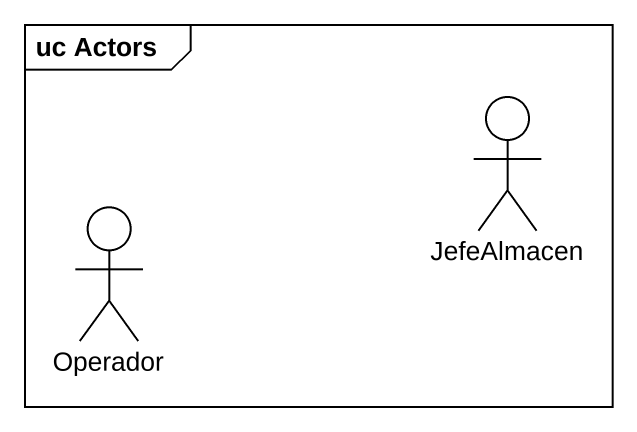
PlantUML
@startuml
mainframe uc Actors
actor JefeAlmacen
actor Operador
@enduml
